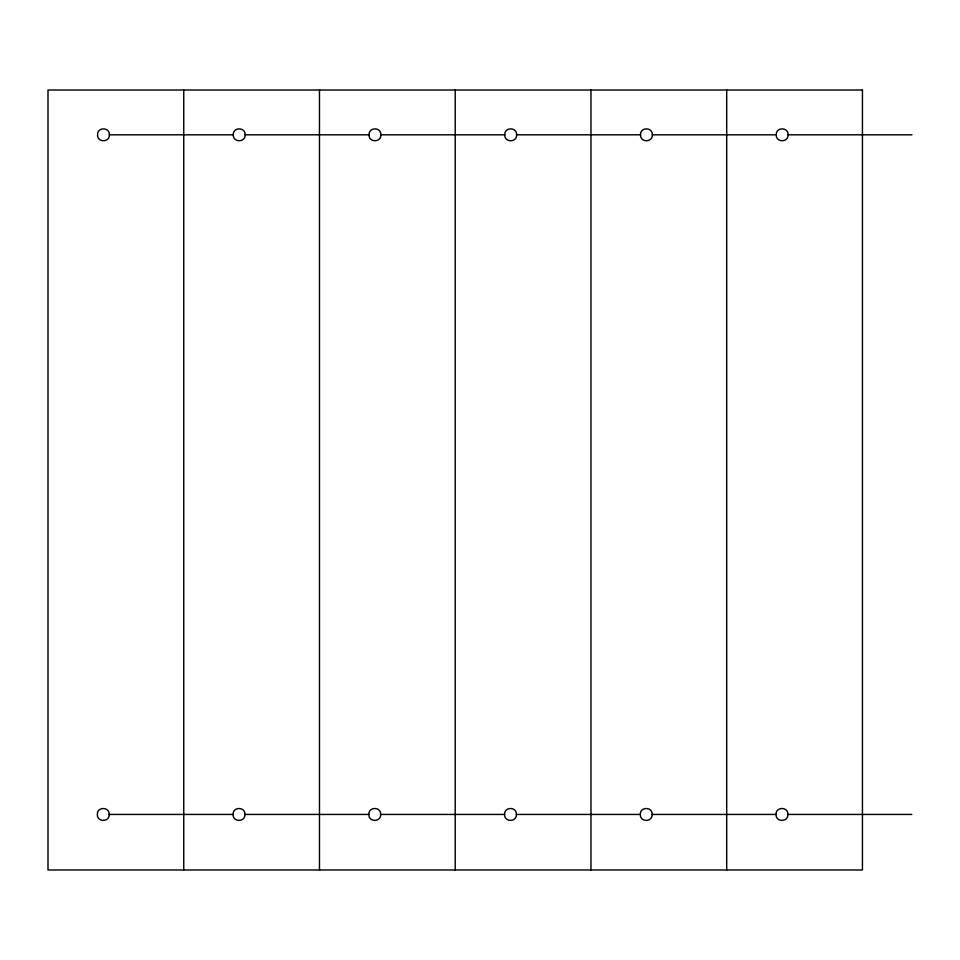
<?xml version="1.0" encoding="UTF-8"?>
<svg xmlns="http://www.w3.org/2000/svg" width="960" height="960" viewBox="0 0 960 960"><rect width="100%" height="100%" fill="white"/><g stroke="black" fill="none" stroke-linecap="round" stroke-linejoin="round"><path stroke-width="1.44" d="M109.38 134.808C109.812 142.692 97.128 142.692 97.56 134.808C97.128 126.924 109.812 126.924 109.38 134.808L233.304 134.808C232.872 126.924 245.556 126.924 245.124 134.808C245.556 142.692 232.872 142.692 233.304 134.808M109.176 814.44C109.608 822.336 96.936 822.336 97.356 814.44C96.936 806.556 109.608 806.556 109.176 814.44L233.1 814.44C232.668 806.556 245.352 806.556 244.92 814.44C245.352 822.336 232.668 822.336 233.1 814.44M369.036 134.808C368.616 126.924 381.288 126.924 380.856 134.808C381.288 142.692 368.616 142.692 369.036 134.808L245.124 134.808M368.844 814.44C368.412 806.556 381.084 806.556 380.664 814.44C381.084 822.336 368.412 822.336 368.844 814.44L244.92 814.44M504.78 134.808C504.348 126.924 517.032 126.924 516.6 134.808C517.032 142.692 504.348 142.692 504.78 134.808L380.856 134.808M504.576 814.44C504.156 806.556 516.828 806.556 516.396 814.44C516.828 822.336 504.156 822.336 504.576 814.44L380.664 814.44M640.524 134.808C640.092 126.924 652.764 126.924 652.344 134.808C652.764 142.692 640.092 142.692 640.524 134.808L516.6 134.808M640.32 814.44C639.888 806.556 652.572 806.556 652.14 814.44C652.572 822.336 639.888 822.336 640.32 814.44L516.396 814.44M776.256 134.808C775.836 126.924 788.508 126.924 788.076 134.808C788.508 142.692 775.836 142.692 776.256 134.808L652.344 134.808M776.064 814.44C775.632 806.556 788.304 806.556 787.884 814.44C788.304 822.336 775.632 822.336 776.064 814.44L652.14 814.44M788.076 134.808L912 134.808M787.884 814.44L911.796 814.44M726.696 90.024L726.696 869.976M590.964 90.024L590.964 869.976M455.22 90.024L455.22 869.976M319.476 90.024L319.476 869.976M183.744 90.024L183.744 869.976M862.44 90.024L48 90.024L48 869.976L862.44 869.976L862.44 90.024"/></g></svg>
